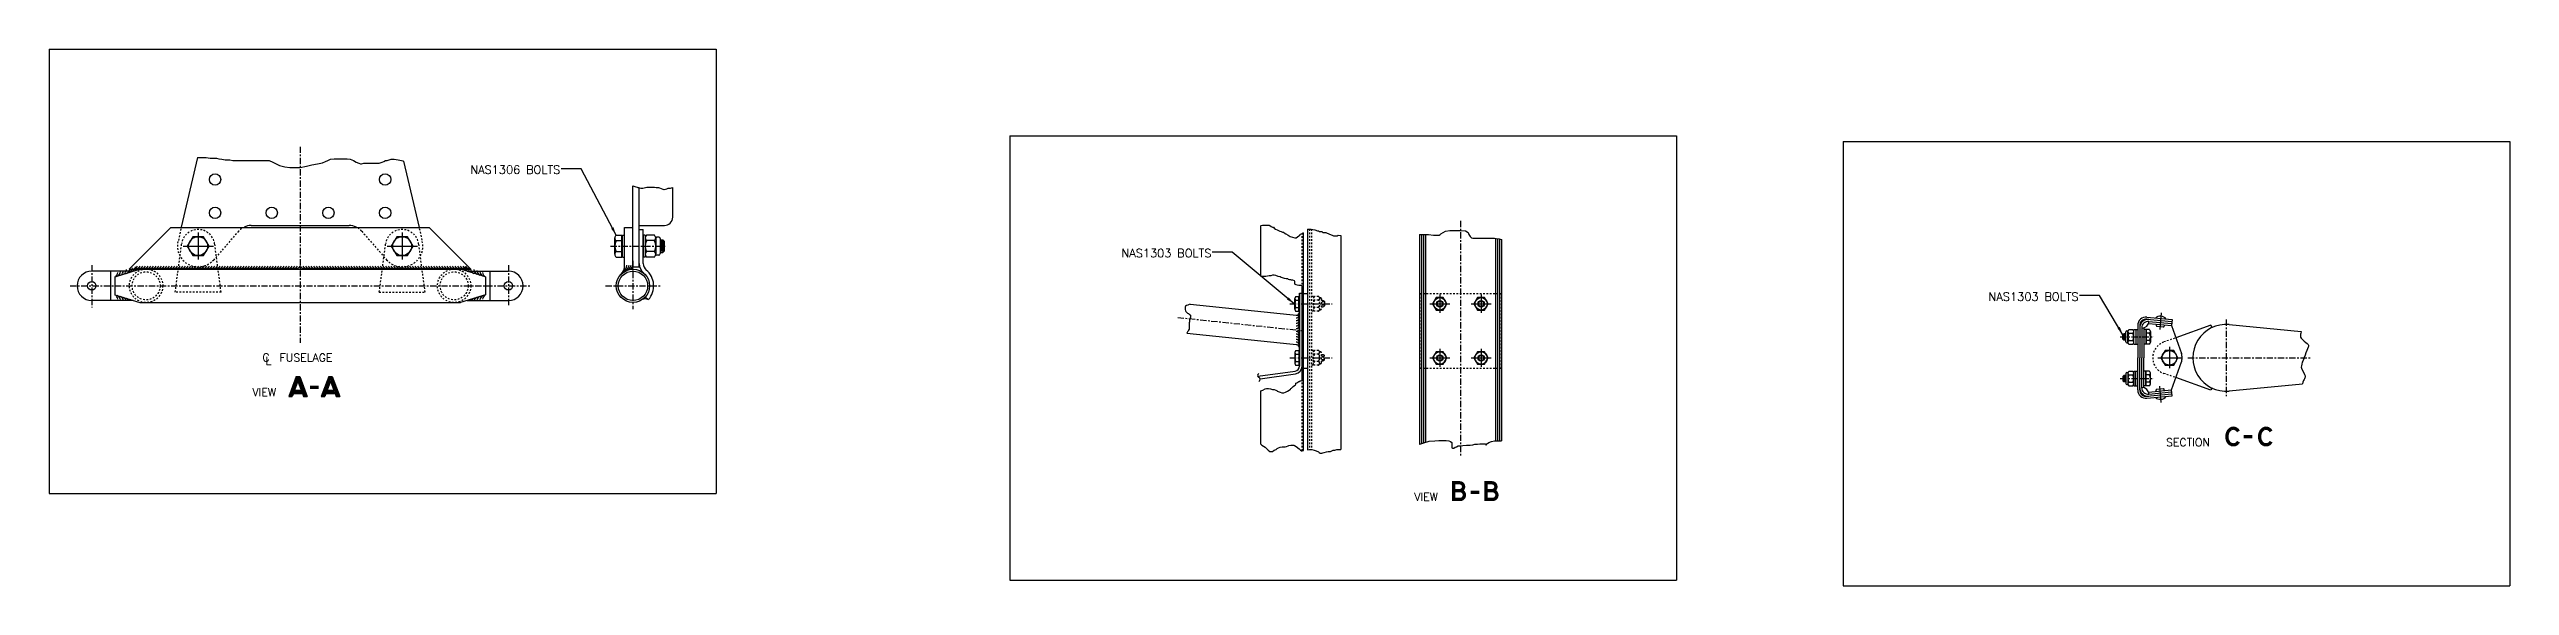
# Model space of a CAD drawing. Extents: x 0 to 261, y -2 to 48.
# Drawn here: x 113.9 to 261.5, y 2.3 to 34.5 of the extents above; entities that cross this region are included whole.
import ezdxf

# ---------------------------------------------------------------- set-up
doc = ezdxf.new("R2010")
doc.units = 0
doc.header["$LTSCALE"] = 0.3
doc.header["$MEASUREMENT"] = 0
doc.linetypes.add('CENTER', pattern=[2, 1.25, -0.25, 0.25, -0.25])
doc.linetypes.add('HIDDEN', pattern=[0.375, 0.25, -0.125])
doc.layers.get('0').update_dxf_attribs({"linetype": 'CONTINUOUS'})
for name, color, linetype in [('1', 1, 'CONTINUOUS'), ('2', 6, 'CONTINUOUS'), ('NOTES', 2, 'CONTINUOUS')]:
    doc.layers.add(name, color=color, linetype=linetype)
doc.styles.add('ROMANS', font='ROMANS.shx')
doc.dimstyles.new('FRACTION', dxfattribs={"dimtxt": 0.125, "dimasz": 0.15, "dimexe": 0.12, "dimexo": 0.12, "dimgap": 0.05, "dimtad": 0, "dimtih": 1, "dimtoh": 1, "dimdec": 4, "dimzin": 4, "dimdsep": 46, "dimlunit": 5, "dimtxsty": 'ROMANS', "dimcen": 0.09, "dimclrd": 6, "dimclre": 6, "dimclrt": 256, "dimadec": 0, "dimazin": 0, "dimtfac": 0.72, "dimtdec": 4, "dimtofl": 0, "dimtmove": 0, "dimatfit": 3, "dimfxl": 1, "dimfrac": 2, "dimtolj": 1, "dimtzin": 4, "dimarcsym": 0})

msp = doc.modelspace()

# ---------------------------------------------------------------- linework, layer by layer
at = {"color": 41}
for p, q in [((121.93, 22.72), (123.74, 22.72)), ((122.82, 23.54), (122.82, 21.91)), ((134.17, 22.72), (135.98, 22.72)), ((135.06, 23.54), (135.06, 21.91)), ((196.71, 19.26), (197.91, 19.26)), ((197.31, 19.81), (197.31, 18.72)), ((199.19, 19.26), (200.39, 19.26)), ((199.79, 19.81), (199.79, 18.72)), ((197.31, 16.56), (197.31, 15.47)), ((199.79, 16.56), (199.79, 15.47)), ((241.08, 16.67), (241.08, 15.4)), ((196.71, 16.01), (197.91, 16.01)), ((199.19, 16.01), (200.39, 16.01)), ((240.38, 16.02), (241.79, 16.02))]:
    msp.add_line(p, q, dxfattribs=at)
at = {"color": 41, "linetype": 'CENTER'}
for p, q in [((147.56, 22.72), (150.89, 22.72)), ((188.31, 19.26), (190.86, 19.26)), ((188.31, 16.02), (190.86, 16.02))]:
    msp.add_line(p, q, dxfattribs=at)
at = {"color": 40}
for p, q in [((147.82, 22.23), (147.82, 23.21)), ((147.9, 23.37), (148.24, 23.37)), ((147.9, 23.05), (148.24, 23.05)), ((147.9, 22.39), (148.24, 22.39)), ((148.24, 22.06), (148.24, 23.37)), ((148.24, 23.22), (148.29, 23.22)), ((148.24, 22.21), (148.29, 22.21)), ((148.29, 22.06), (148.29, 23.37)), ((148.29, 23.37), (148.41, 23.37)), ((148.41, 22.06), (148.41, 23.37)), ((149.53, 23.37), (149.53, 22.06)), ((149.65, 23.37), (149.53, 23.37)), ((149.65, 23.37), (149.65, 22.06)), ((150.19, 23.37), (149.73, 23.37)), ((150.19, 23.05), (149.73, 23.05)), ((150.19, 22.39), (149.73, 22.39)), ((150.27, 23.21), (150.27, 22.23)), ((150.54, 23.17), (150.54, 22.27)), ((150.54, 23.09), (150.7, 23.09)), ((150.54, 22.34), (150.7, 22.34)), ((150.62, 23.04), (150.62, 22.4)), ((150.7, 23.09), (150.7, 22.34)), ((150.7, 23.09), (150.78, 23.01)), ((150.7, 22.34), (150.78, 22.42)), ((150.78, 23.01), (150.78, 22.42)), ((147.9, 22.06), (148.24, 22.06)), ((148.29, 22.06), (148.41, 22.06)), ((149.65, 22.06), (149.53, 22.06)), ((150.19, 22.06), (149.73, 22.06)), ((188.61, 18.93), (188.61, 19.58)), ((188.66, 19.69), (188.86, 19.69)), ((188.66, 19.48), (188.86, 19.48)), ((188.86, 18.82), (188.86, 19.69)), ((188.86, 19.59), (188.89, 19.59)), ((188.89, 18.92), (188.89, 19.59)), ((188.66, 19.04), (188.86, 19.04)), ((188.66, 18.82), (188.86, 18.82)), ((188.86, 18.92), (188.89, 18.92)), ((188.61, 16.34), (188.61, 15.69)), ((188.66, 16.45), (188.86, 16.45)), ((188.86, 16.45), (188.86, 15.58)), ((188.86, 16.35), (188.89, 16.35)), ((188.89, 16.35), (188.89, 15.68)), ((188.66, 16.24), (188.86, 16.24)), ((188.66, 15.8), (188.86, 15.8)), ((188.66, 15.58), (188.86, 15.58)), ((188.86, 15.68), (188.89, 15.68))]:
    msp.add_line(p, q, dxfattribs=at)
at = {"color": 40, "linetype": 'HIDDEN'}
for p, q in [((189.74, 19.69), (189.62, 19.69)), ((189.74, 19.69), (189.74, 18.82)), ((190.04, 19.69), (189.79, 19.69)), ((190.04, 19.48), (189.79, 19.48)), ((190.09, 19.58), (190.09, 18.93)), ((190.21, 19.56), (190.21, 18.96)), ((190.21, 19.45), (190.33, 19.45)), ((190.27, 19.45), (190.27, 19.07)), ((190.33, 19.45), (190.33, 19.07)), ((190.33, 19.45), (190.39, 19.39)), ((190.39, 19.39), (190.39, 19.13)), ((189.74, 18.82), (189.62, 18.82)), ((190.04, 19.04), (189.79, 19.04)), ((190.04, 18.82), (189.79, 18.82)), ((190.21, 19.07), (190.33, 19.07)), ((190.33, 19.07), (190.39, 19.13)), ((189.74, 16.45), (189.62, 16.45)), ((189.74, 15.58), (189.74, 16.45)), ((190.04, 16.45), (189.79, 16.45)), ((190.09, 15.69), (190.09, 16.35)), ((190.21, 15.72), (190.21, 16.32)), ((189.74, 15.58), (189.62, 15.58)), ((190.04, 16.24), (189.79, 16.24)), ((190.04, 15.8), (189.79, 15.8)), ((190.04, 15.58), (189.79, 15.58)), ((190.21, 16.21), (190.33, 16.21)), ((190.21, 15.83), (190.33, 15.83)), ((190.27, 15.83), (190.27, 16.21)), ((190.33, 15.83), (190.33, 16.21)), ((190.33, 16.21), (190.39, 16.15)), ((190.33, 15.83), (190.39, 15.89)), ((190.39, 15.89), (190.39, 16.15))]:
    msp.add_line(p, q, dxfattribs=at)
at = {"color": 40, "linetype": 'Continuous'}
for p, q in [((238.35, 17.46), (238.29, 17.4)), ((238.29, 17.14), (238.29, 17.4)), ((238.35, 17.08), (238.29, 17.14)), ((238.35, 17.08), (238.35, 17.46)), ((238.47, 17.46), (238.35, 17.46)), ((238.47, 17.08), (238.35, 17.08)), ((238.41, 17.08), (238.41, 17.46)), ((238.47, 16.98), (238.47, 17.57)), ((238.59, 16.95), (238.59, 17.6)), ((238.64, 17.71), (238.89, 17.71)), ((238.64, 17.49), (238.89, 17.49)), ((238.64, 17.06), (238.89, 17.06)), ((238.64, 16.84), (238.89, 16.84)), ((238.94, 17.71), (239.18, 17.71)), ((238.94, 16.84), (238.94, 17.71)), ((238.94, 16.84), (239.18, 16.84)), ((239.66, 17.71), (239.54, 17.71)), ((239.54, 17.71), (239.54, 16.84)), ((239.66, 16.84), (239.54, 16.84)), ((239.66, 17.71), (239.66, 16.84)), ((239.69, 17.61), (239.66, 17.61)), ((239.69, 16.94), (239.66, 16.94)), ((239.89, 17.71), (239.69, 17.71)), ((239.69, 17.71), (239.69, 16.84)), ((239.89, 17.49), (239.69, 17.49)), ((239.89, 17.06), (239.69, 17.06)), ((239.89, 16.84), (239.69, 16.84)), ((239.94, 17.6), (239.94, 16.95)), ((238.35, 14.96), (238.29, 14.9)), ((238.29, 14.9), (238.29, 14.64)), ((238.35, 14.96), (238.35, 14.58)), ((238.47, 14.96), (238.35, 14.96)), ((238.41, 14.96), (238.41, 14.58)), ((238.47, 15.07), (238.47, 14.48)), ((238.59, 15.1), (238.59, 14.45)), ((238.64, 15.21), (238.89, 15.21)), ((238.64, 14.99), (238.89, 14.99)), ((238.94, 15.21), (238.94, 14.34)), ((238.94, 15.21), (239.18, 15.21)), ((239.54, 14.34), (239.54, 15.21)), ((239.66, 15.21), (239.54, 15.21)), ((239.66, 14.34), (239.66, 15.21)), ((239.69, 15.11), (239.66, 15.11)), ((239.69, 14.34), (239.69, 15.21)), ((239.89, 15.21), (239.69, 15.21)), ((239.89, 14.99), (239.69, 14.99)), ((239.94, 14.45), (239.94, 15.1)), ((238.35, 14.58), (238.29, 14.64)), ((238.47, 14.58), (238.35, 14.58)), ((238.64, 14.56), (238.89, 14.56)), ((238.64, 14.34), (238.89, 14.34)), ((238.94, 14.34), (239.18, 14.34)), ((239.66, 14.34), (239.54, 14.34)), ((239.69, 14.44), (239.66, 14.44)), ((239.89, 14.56), (239.69, 14.56)), ((239.89, 14.34), (239.69, 14.34))]:
    msp.add_line(p, q, dxfattribs=at)
at = {"color": 2}
for p, q in [((128.7, 14.9), (128.26, 13.7)), ((128.7, 14.9), (128.92, 14.9)), ((128.92, 14.9), (129.36, 13.7)), ((130.66, 14.9), (130.21, 13.7)), ((130.66, 14.9), (130.87, 14.9)), ((130.87, 14.9), (131.32, 13.7)), ((128.26, 13.7), (128.47, 13.7)), ((128.54, 13.88), (128.47, 13.7)), ((128.54, 13.88), (129.08, 13.88)), ((128.81, 14.61), (128.61, 14.08)), ((128.61, 14.08), (129.01, 14.08)), ((128.81, 14.61), (129.01, 14.08)), ((129.08, 13.88), (129.15, 13.7)), ((129.15, 13.7), (129.36, 13.7)), ((130.21, 13.7), (130.43, 13.7)), ((130.49, 13.88), (130.43, 13.7)), ((130.49, 13.88), (131.04, 13.88)), ((130.77, 14.61), (130.57, 14.08)), ((130.57, 14.08), (130.96, 14.08)), ((130.77, 14.61), (130.96, 14.08)), ((131.04, 13.88), (131.11, 13.7)), ((131.11, 13.7), (131.32, 13.7))]:
    msp.add_line(p, q, dxfattribs=at)
at = {"color": 40}
for points in [[(123.15, 22.15), (123.48, 22.72), (123.15, 23.28), (122.5, 23.28), (122.17, 22.72), (122.5, 22.15)], [(135.39, 22.15), (135.72, 22.72), (135.39, 23.28), (134.74, 23.28), (134.41, 22.72), (134.74, 22.15)], [(197.52, 18.88), (197.74, 19.26), (197.52, 19.63), (197.09, 19.63), (196.87, 19.26), (197.09, 18.88)], [(200, 18.88), (200.22, 19.26), (200, 19.63), (199.57, 19.63), (199.35, 19.26), (199.57, 18.88)], [(197.52, 15.63), (197.74, 16.01), (197.52, 16.38), (197.09, 16.38), (196.87, 16.01), (197.09, 15.63)], [(200, 15.63), (200.22, 16.01), (200, 16.38), (199.57, 16.38), (199.35, 16.01), (199.57, 15.63)], [(241.34, 15.58), (241.59, 16.02), (241.34, 16.46), (240.83, 16.46), (240.57, 16.02), (240.83, 15.58)]]:
    msp.add_lwpolyline(points, close=True, dxfattribs=at)
at = {"color": 2, "const_width": 0.2}
for points in [[(129.53, 14.25), (130.06, 14.25)], [(245.53, 11.29), (246.06, 11.29)], [(198.55, 8.05), (198.14, 8.05)], [(199.16, 7.94), (199.69, 7.94)], [(200.5, 8.05), (200.09, 8.05)]]:
    msp.add_lwpolyline(points, dxfattribs=at)
for points in [[(244.92, 11.8, 0.123194), (244.77, 11.76, 0.105528), (244.64, 11.65, 0.087456), (244.56, 11.49, 0.077907), (244.53, 11.3, 0.077907), (244.56, 11.1, 0.087456), (244.64, 10.94, 0.105528), (244.77, 10.83, 0.123194), (244.92, 10.8, 0.123194), (245.06, 10.83, 0.105528), (245.19, 10.94, 0.026273), (245.22, 10.99, 0.077907)], [(245.22, 11.61, 0.025898), (245.19, 11.65, 0.105528), (245.06, 11.76, 0.123194), (244.92, 11.8, 0.123194)], [(246.87, 11.8, 0.123194), (246.73, 11.76, 0.105528), (246.6, 11.65, 0.087456), (246.52, 11.49, 0.077907), (246.49, 11.3, 0.077907), (246.52, 11.1, 0.087456), (246.6, 10.94, 0.105528), (246.73, 10.83, 0.123194), (246.87, 10.8, 0.123194), (247.02, 10.83, 0.105528), (247.15, 10.94, 0.026273), (247.18, 10.99, 0.077907)], [(247.18, 11.61, 0.025898), (247.15, 11.65, 0.105528), (247.02, 11.76, 0.123194), (246.87, 11.8, 0.123194)], [(198.5, 8.05, 1), (198.5, 8.52), (198.14, 8.52), (198.14, 7.52), (198.52, 7.52, 1), (198.52, 8.05)], [(200.44, 8.05, 1), (200.44, 8.52), (200.09, 8.52), (200.09, 7.52), (200.47, 7.52, 1), (200.47, 8.05)]]:
    msp.add_lwpolyline(points, format="xyb", dxfattribs=at)
at = {"color": 40}
for centre, radius in [((122.82, 22.72), 0.567), ((135.06, 22.72), 0.567), ((197.31, 19.26), 0.376), ((199.79, 19.26), 0.376), ((197.31, 16.01), 0.376), ((199.79, 16.01), 0.376), ((241.08, 16.02), 0.441)]:
    msp.add_circle(centre, radius, dxfattribs=at)
for centre, radius, start, end in [((148.03, 23.21), 0.21, 128.7449, 231.2551), ((148.54, 22.72), 0.722, 153.0585, 206.9415), ((148.03, 22.23), 0.21, 128.7449, 231.2551), ((149.86, 23.21), 0.21, 128.7449, 231.2551), ((150.37, 22.72), 0.722, 153.0585, 206.9415), ((149.86, 22.23), 0.21, 128.7449, 231.2551), ((150.06, 23.21), 0.21, 308.7449, 51.2551), ((149.55, 22.72), 0.722, 333.0585, 26.9415), ((150.06, 22.23), 0.21, 308.7449, 51.2551), ((188.75, 19.58), 0.139, 128.7449, 231.2551), ((189.09, 19.26), 0.479, 153.0585, 206.9415), ((188.75, 18.93), 0.139, 128.7449, 231.2551), ((188.75, 16.34), 0.139, 128.7449, 231.2551), ((189.09, 16.02), 0.479, 153.0585, 206.9415), ((188.75, 15.69), 0.139, 128.7449, 231.2551)]:
    msp.add_arc(centre, radius, start, end, dxfattribs=at)
at = {"color": 40, "linetype": 'HIDDEN'}
for centre, radius, start, end in [((189.88, 19.59), 0.14, 128.7449, 231.2551), ((190.22, 19.26), 0.481, 153.0585, 206.9415), ((189.95, 19.59), 0.14, 308.7449, 51.2551), ((189.61, 19.26), 0.481, 333.0585, 26.9415), ((189.88, 18.93), 0.14, 128.7449, 231.2551), ((189.95, 18.93), 0.14, 308.7449, 51.2551), ((189.88, 16.35), 0.14, 128.7449, 231.2551), ((189.95, 16.35), 0.14, 308.7449, 51.2551), ((190.22, 16.02), 0.481, 153.0585, 206.9415), ((189.88, 15.69), 0.14, 128.7449, 231.2551), ((189.61, 16.02), 0.481, 333.0585, 26.9415), ((189.95, 15.69), 0.14, 308.7449, 51.2551)]:
    msp.add_arc(centre, radius, start, end, dxfattribs=at)
at = {"color": 40, "linetype": 'Continuous'}
for centre, radius, start, end in [((238.73, 17.6), 0.14, 128.7449, 231.2551), ((239.07, 17.27), 0.481, 153.0585, 206.9415), ((238.73, 16.95), 0.14, 128.7449, 231.2551), ((238.8, 17.6), 0.14, 308.7449, 51.2551), ((238.46, 17.27), 0.481, 333.0585, 26.9415), ((238.8, 16.95), 0.14, 308.7449, 51.2551), ((239.8, 17.6), 0.139, 308.7449, 51.2551), ((239.46, 17.27), 0.479, 333.0585, 26.9415), ((239.8, 16.95), 0.139, 308.7449, 51.2551), ((238.73, 15.1), 0.14, 128.7449, 231.2551), ((239.07, 14.77), 0.481, 153.0585, 206.9415), ((238.8, 15.1), 0.14, 308.7449, 51.2551), ((238.46, 14.77), 0.481, 333.0585, 26.9415), ((239.8, 15.1), 0.139, 308.7449, 51.2551), ((239.46, 14.77), 0.479, 333.0585, 26.9415), ((238.73, 14.45), 0.14, 128.7449, 231.2551), ((238.8, 14.45), 0.14, 308.7449, 51.2551), ((239.8, 14.45), 0.139, 308.7449, 51.2551)]:
    msp.add_arc(centre, radius, start, end, dxfattribs=at)
at = {"color": 2}
for points in [[(128.26, 13.7), (128.7, 14.9), (128.47, 13.7), (128.92, 14.9)], [(128.81, 14.61), (129.15, 13.7), (128.92, 14.9), (129.36, 13.7)], [(130.21, 13.7), (130.66, 14.9), (130.43, 13.7), (130.87, 14.9)], [(130.77, 14.61), (131.11, 13.7), (130.87, 14.9), (131.32, 13.7)], [(128.54, 13.88), (129.08, 13.88), (128.61, 14.08), (129.01, 14.08)], [(130.49, 13.88), (131.04, 13.88), (130.57, 14.08), (130.96, 14.08)]]:
    msp.add_solid(points, dxfattribs=at)
at = {"layer": '1', "color": 41, "linetype": 'CENTER'}
for p, q in [((128.94, 28.69), (128.94, 16.92)), ((198.55, 24.23), (198.55, 10.08)), ((116.44, 21.58), (116.44, 19.04)), ((141.44, 21.58), (141.44, 19.11)), ((148.91, 21.84), (148.91, 18.93)), ((115.14, 20.34), (142.8, 20.34)), ((147.27, 20.34), (150.61, 20.34)), ((244.48, 18.32), (244.48, 13.71)), ((238.12, 17.27), (240.15, 17.27)), ((238.12, 14.77), (240.15, 14.77)), ((242.19, 16.02), (249.61, 16.02))]:
    msp.add_line(p, q, dxfattribs=at)
at = {"layer": '1'}
for p, q in [((122.79, 28.04), (121.81, 23.85)), ((135.15, 27.82), (136.08, 23.84)), ((148.91, 21.34), (148.91, 26.35)), ((149.29, 21.48), (149.29, 26.23)), ((151.29, 24.46), (151.29, 26.24)), ((148.41, 23.84), (148.91, 23.84)), ((148.41, 21.34), (148.41, 23.84)), ((149.29, 23.72), (149.53, 23.72)), ((149.53, 21.67), (149.53, 23.72)), ((189.38, 23.74), (189.38, 10.5)), ((191.38, 23.35), (191.38, 10.52)), ((196.09, 23.41), (196.09, 10.82)), ((196.21, 23.41), (196.21, 10.86)), ((196.33, 23.41), (196.33, 10.9)), ((196.45, 23.41), (196.45, 10.94)), ((200.65, 23.18), (200.65, 11.04)), ((200.77, 23.16), (200.77, 11.04)), ((200.89, 23.14), (200.89, 11.04)), ((201.01, 23.12), (201.01, 11.04)), ((117.82, 20.87), (119.33, 21.34)), ((140.06, 20.87), (138.56, 21.34)), ((148.41, 21.34), (148.91, 21.34)), ((148.91, 21.48), (149.29, 21.48)), ((117.82, 19.8), (119.33, 19.34)), ((140.06, 19.8), (138.56, 19.34)), ((149.65, 19.67), (149.83, 19.51)), ((188.89, 19.88), (188.89, 15.52)), ((189.05, 19.88), (189.05, 15.39)), ((189.38, 19.88), (189.38, 15.39)), ((239.18, 17.96), (239.18, 16.02)), ((239.3, 17.96), (239.3, 16.02)), ((239.42, 17.82), (239.42, 16.02)), ((239.54, 17.82), (239.54, 16.02)), ((239.72, 18.34), (241.22, 18.19)), ((239.73, 18.45), (241.24, 18.31)), ((239.83, 18.08), (241.2, 17.95)), ((239.84, 18.2), (241.21, 18.07)), ((240.29, 18.04), (240.28, 17.96)), ((240.31, 17.92), (240.71, 17.88)), ((240.76, 17.99), (240.76, 17.91)), ((241.24, 18.31), (241.2, 17.95)), ((241.2, 17.95), (241.8, 16.28)), ((243.57, 17.97), (241.46, 17.22)), ((243.64, 17.84), (243.57, 17.97)), ((244.67, 18.01), (248.98, 17.6)), ((239.18, 14.09), (239.18, 16.02)), ((239.3, 14.09), (239.3, 16.02)), ((239.42, 14.22), (239.42, 16.02)), ((239.54, 14.23), (239.54, 16.02)), ((240.68, 16.02), (241.48, 16.02)), ((241.2, 14.1), (241.8, 15.77)), ((243.57, 14.07), (241.46, 14.83)), ((239.72, 13.71), (241.22, 13.86)), ((239.73, 13.59), (241.24, 13.74)), ((239.83, 13.96), (241.2, 14.1)), ((239.84, 13.84), (241.21, 13.98)), ((240.29, 14.01), (240.28, 14.09)), ((240.31, 14.13), (240.71, 14.17)), ((240.76, 14.05), (240.76, 14.13)), ((241.24, 13.74), (241.2, 14.1)), ((243.64, 14.21), (243.57, 14.07)), ((244.67, 14.03), (249.07, 14.46))]:
    msp.add_line(p, q, dxfattribs=at)
at = {"layer": '1', "color": 3, "linetype": 'Continuous'}
for p, q in [((121.19, 23.84), (118.69, 21.34)), ((121.19, 23.84), (136.69, 23.84)), ((126, 23.96), (131.88, 23.96)), ((136.69, 23.84), (139.19, 21.34)), ((149.29, 23.96), (150.79, 23.96)), ((186.57, 20.92), (186.57, 23.94)), ((189.13, 10.46), (189.13, 23.52)), ((118.93, 21.22), (116.44, 21.22)), ((117.56, 21.22), (117.56, 19.46)), ((117.82, 20.87), (117.82, 19.8)), ((118.69, 21.34), (139.19, 21.34)), ((138.96, 21.22), (141.44, 21.22)), ((140.06, 20.87), (140.06, 19.8)), ((140.06, 20.87), (140.06, 19.8)), ((140.32, 21.22), (140.32, 19.46)), ((118.93, 19.46), (116.44, 19.46)), ((119.32, 19.34), (138.57, 19.34)), ((138.96, 19.46), (141.44, 19.46)), ((188.89, 15.5), (188.89, 19.9)), ((189.05, 14.65), (189.05, 20.35)), ((189.05, 15.35), (189.05, 20.11)), ((186.4, 14.91), (188.63, 15.22)), ((186.53, 14.76), (188.65, 15.06)), ((186.57, 10.83), (186.57, 14.04))]:
    msp.add_line(p, q, dxfattribs=at)
at = {"layer": '1', "linetype": 'HIDDEN'}
for p, q in [((121.79, 23.75), (121.62, 23)), ((136.09, 23.77), (136.27, 23)), ((189.5, 23.74), (189.5, 10.52)), ((189.62, 23.74), (189.62, 10.52)), ((125.25, 23.62), (123.76, 21.9)), ((132.64, 23.62), (134.13, 21.9)), ((196.11, 19.88), (200.99, 19.88)), ((196.11, 19.88), (196.11, 15.39)), ((200.99, 19.88), (200.99, 15.39)), ((241.4, 17.2), (240.75, 16.97)), ((196.11, 15.39), (200.99, 15.39)), ((241.4, 14.85), (240.75, 15.08))]:
    msp.add_line(p, q, dxfattribs=at)
at = {"layer": '1', "color": 3, "linetype": 'HIDDEN'}
for p, q in [((121.45, 19.96), (121.83, 22.85)), ((124.2, 19.96), (123.82, 22.85)), ((133.69, 19.96), (134.07, 22.85)), ((136.44, 19.96), (136.06, 22.85)), ((189.05, 20.42), (189.05, 23.48)), ((124.2, 19.96), (121.45, 19.96)), ((133.69, 19.96), (136.44, 19.96)), ((189.05, 10.44), (189.05, 14.56))]:
    msp.add_line(p, q, dxfattribs=at)
at = {"layer": '1', "color": 40}
for p, q in [((150.45, 23.26), (150.33, 23.26)), ((150.45, 22.18), (150.33, 22.18))]:
    msp.add_line(p, q, dxfattribs=at)
at = {"layer": '1', "color": 3}
for p, q in [((182.34, 19.24), (188.89, 18.55)), ((188.89, 19.9), (188.89, 15.52)), ((189.05, 19.9), (189.05, 15.39)), ((182.14, 17.5), (188.89, 16.79))]:
    msp.add_line(p, q, dxfattribs=at)
at = {"layer": '1', "color": 3, "linetype": 'CENTER'}
msp.add_line((188.89, 19.9), (189.05, 19.9), dxfattribs=at)
at = {"layer": '1', "linetype": 'Continuous'}
for p, q in [((189.13, 19.88), (189.38, 19.88)), ((189.13, 15.39), (189.38, 15.39))]:
    msp.add_line(p, q, dxfattribs=at)
at = {"layer": '1', "color": 40, "linetype": 'HIDDEN'}
for p, q in [((190.15, 19.62), (190.13, 19.62)), ((190.15, 18.9), (190.13, 18.9)), ((190.15, 16.38), (190.13, 16.38)), ((190.15, 15.66), (190.13, 15.66))]:
    msp.add_line(p, q, dxfattribs=at)
at = {"layer": '1', "color": 40, "linetype": 'CENTER'}
msp.add_line((181.59, 18.44), (189.05, 17.66), dxfattribs=at)
at = {"layer": '1', "color": 41}
for p, q in [((240.59, 18.72), (240.5, 17.72)), ((240.59, 13.33), (240.5, 14.32))]:
    msp.add_line(p, q, dxfattribs=at)
at = {"layer": '1', "color": 40, "linetype": 'Continuous'}
for p, q in [((238.53, 17.63), (238.55, 17.63)), ((238.53, 16.92), (238.55, 16.92)), ((239.06, 17.71), (239.06, 16.84)), ((239.18, 17.71), (239.18, 16.84)), ((238.53, 15.13), (238.55, 15.13)), ((239.06, 14.34), (239.06, 15.21)), ((239.18, 14.34), (239.18, 15.21)), ((238.53, 14.42), (238.55, 14.42))]:
    msp.add_line(p, q, dxfattribs=at)
at = {"layer": '1'}
for points in [[(122.79, 28.04), (123.31, 28.04), (123.55, 28.01), (123.93, 28.01), (124.07, 27.97), (124.24, 27.94), (124.44, 27.9), (124.72, 27.9), (124.9, 27.87), (127.09, 27.87), (127.3, 27.77), (127.51, 27.66), (127.71, 27.56), (128.02, 27.49), (128.33, 27.45), (128.95, 27.45), (129.33, 27.52), (129.64, 27.6), (129.98, 27.66), (130.29, 27.73), (130.46, 27.8), (130.6, 27.87), (130.77, 27.94), (130.98, 27.97), (131.77, 27.97), (131.94, 27.94), (132.14, 27.87), (132.31, 27.77), (132.46, 27.7), (132.56, 27.66), (132.63, 27.66), (132.76, 27.7), (133.69, 27.7), (133.86, 27.77), (133.96, 27.8), (134.07, 27.87), (134.17, 27.87), (134.28, 27.9), (134.41, 27.94), (134.59, 27.94), (134.83, 27.9), (135.03, 27.87), (135.1, 27.84), (135.15, 27.82)], [(148.91, 26.35), (148.91, 26.35), (148.97, 26.32), (149.08, 26.29), (149.17, 26.26), (149.21, 26.24), (149.24, 26.24), (149.3, 26.22), (149.38, 26.21), (149.51, 26.21), (149.58, 26.22), (149.74, 26.27), (150.05, 26.27), (150.12, 26.26), (150.19, 26.26), (150.3, 26.24), (150.44, 26.24), (150.5, 26.22), (150.6, 26.18), (150.7, 26.15), (150.75, 26.13), (150.78, 26.13), (150.85, 26.15), (150.93, 26.16), (151.02, 26.21), (151.15, 26.21), (151.22, 26.22), (151.29, 26.24)], [(186.57, 23.94), (186.6, 23.95), (186.68, 23.97), (187.07, 23.97), (187.12, 23.95), (187.2, 23.9), (187.28, 23.85), (187.33, 23.85), (187.38, 23.79), (187.46, 23.74), (187.56, 23.69), (187.72, 23.61), (187.79, 23.59), (187.87, 23.56), (187.95, 23.56), (187.98, 23.51), (188.08, 23.46), (188.21, 23.38), (188.34, 23.3), (188.47, 23.25), (188.62, 23.22), (188.7, 23.22), (188.78, 23.28), (188.86, 23.33), (188.91, 23.38), (188.94, 23.43), (189.01, 23.46), (189.12, 23.51), (189.13, 23.52)], [(189.38, 23.74), (189.59, 23.74), (189.82, 23.69), (189.98, 23.64), (190.03, 23.64), (190.08, 23.59), (190.23, 23.59), (190.29, 23.54), (190.47, 23.54), (190.7, 23.43), (190.86, 23.38), (190.93, 23.33), (191.17, 23.33), (191.22, 23.38), (191.38, 23.35)], [(196.09, 23.41), (196.63, 23.41), (196.94, 23.38), (197.28, 23.38), (197.33, 23.41), (197.38, 23.46), (197.51, 23.54), (197.66, 23.61), (197.92, 23.66), (198.54, 23.66), (198.85, 23.64), (199.01, 23.54), (199.06, 23.41), (199.14, 23.3), (199.22, 23.22), (199.3, 23.2), (200.59, 23.2), (200.69, 23.17), (200.88, 23.15), (201.01, 23.12)], [(186.57, 20.92), (186.87, 20.92), (186.98, 20.93), (187.07, 20.95), (187.19, 20.96), (187.3, 20.99), (187.38, 20.99), (187.46, 20.97), (187.6, 20.92), (187.74, 20.89), (187.8, 20.86), (187.86, 20.84), (187.97, 20.8), (188.09, 20.78), (188.13, 20.78), (188.17, 20.77), (188.22, 20.74), (188.29, 20.71), (188.35, 20.71), (188.4, 20.7), (188.48, 20.69), (188.58, 20.66), (188.6, 20.62), (188.6, 20.5), (188.62, 20.44), (188.68, 20.42), (188.75, 20.4), (188.85, 20.38), (188.96, 20.38), (189.01, 20.36), (189.12, 20.32), (189.13, 20.32)], [(182.34, 19.24), (182.34, 19.23), (182.27, 19.21), (182.19, 19.17), (182.11, 19.16), (182.06, 19.11), (182.04, 19.05), (182.04, 18.91), (182.06, 18.83), (182.07, 18.8), (182.11, 18.75), (182.17, 18.7), (182.23, 18.67), (182.28, 18.63), (182.33, 18.6), (182.35, 18.57), (182.35, 18.45), (182.34, 18.4), (182.33, 18.34), (182.3, 18.29), (182.29, 18.24), (182.29, 18.17), (182.28, 18.12), (182.28, 17.86), (182.27, 17.78), (182.27, 17.73), (182.24, 17.67), (182.22, 17.62), (182.17, 17.57), (182.16, 17.53), (182.14, 17.5)], [(248.98, 17.6), (248.98, 17.57), (248.96, 17.5), (248.95, 17.43), (248.95, 17.25), (248.99, 17.19), (249.06, 17.11), (249.16, 17.02), (249.27, 16.94), (249.34, 16.87), (249.4, 16.81), (249.43, 16.77), (249.43, 16.7), (249.4, 16.66), (249.37, 16.56), (249.33, 16.46), (249.27, 16.32), (249.22, 16.18), (249.16, 16.03), (249.13, 15.92), (249.09, 15.82), (249.05, 15.75), (249.02, 15.64), (249.01, 15.54), (248.99, 15.46), (249.02, 15.33), (249.12, 15.16), (249.19, 15.02), (249.22, 14.93), (249.22, 14.86), (249.2, 14.81), (249.19, 14.76), (249.16, 14.72), (249.12, 14.65), (249.08, 14.55), (249.07, 14.46)], [(186.57, 14.04), (186.69, 14.08), (186.84, 14.15), (186.91, 14.17), (186.95, 14.18), (187.03, 14.18), (187.15, 14.15), (187.27, 14.11), (187.38, 14.11), (187.48, 14.08), (187.53, 14.06), (187.56, 14.02), (187.61, 13.99), (187.74, 13.95), (187.84, 13.91), (187.95, 13.92), (188.06, 13.96), (188.17, 14.02), (188.28, 14.07), (188.35, 14.13), (188.37, 14.17), (188.41, 14.19), (188.46, 14.23), (188.52, 14.29), (188.6, 14.36), (188.66, 14.4), (188.67, 14.44), (188.68, 14.49), (188.73, 14.52), (188.79, 14.55), (188.85, 14.59), (188.89, 14.6), (188.93, 14.63), (189, 14.64), (189.13, 14.65)], [(186.57, 10.83), (186.63, 10.78), (186.84, 10.65), (186.97, 10.52), (187.02, 10.47), (187.12, 10.39), (187.28, 10.39), (187.38, 10.47), (187.49, 10.52), (187.56, 10.57), (187.64, 10.62), (187.74, 10.65), (187.85, 10.68), (188.03, 10.68), (188.11, 10.7), (188.21, 10.73), (188.26, 10.75), (188.37, 10.78), (188.55, 10.78), (188.6, 10.75), (188.7, 10.7), (188.88, 10.55), (188.96, 10.47), (189.01, 10.44), (189.06, 10.44), (189.13, 10.46)], [(189.38, 10.5), (189.51, 10.52), (189.64, 10.52), (189.77, 10.47), (189.9, 10.44), (190.03, 10.37), (190.08, 10.34), (190.13, 10.29), (190.23, 10.29), (190.29, 10.31), (190.37, 10.34), (190.52, 10.37), (190.62, 10.39), (190.75, 10.39), (190.8, 10.42), (190.91, 10.47), (191.01, 10.47), (191.14, 10.52), (191.38, 10.52)], [(196.09, 10.82), (196.11, 10.83), (196.35, 10.91), (196.68, 11.01), (197.02, 11.04), (197.25, 11.06), (197.69, 11.06), (197.85, 11.04), (197.95, 10.99), (198.03, 10.93), (198.03, 10.62), (198.08, 10.6), (198.16, 10.6), (198.23, 10.65), (198.31, 10.68), (198.42, 10.73), (198.57, 10.73), (198.7, 10.75), (198.91, 10.78), (199.14, 10.78), (199.3, 10.8), (199.42, 10.83), (199.58, 10.83), (199.71, 10.86), (200.05, 10.86), (200.07, 10.8), (200.12, 10.8), (200.12, 10.86), (200.18, 10.88), (200.25, 10.93), (200.41, 10.99), (200.59, 11.04), (201.01, 11.04)]]:
    msp.add_lwpolyline(points, dxfattribs=at)
for centre, radius in [((123.84, 26.72), 0.34), ((134.04, 26.72), 0.34), ((123.84, 24.72), 0.34), ((127.24, 24.72), 0.34), ((130.64, 24.72), 0.34), ((134.04, 24.72), 0.34), ((116.44, 20.34), 0.25), ((141.44, 20.34), 0.25)]:
    msp.add_circle(centre, radius, dxfattribs=at)
at = {"layer": '1', "linetype": 'HIDDEN'}
for centre, radius in [((119.7, 20.34), 1), ((119.7, 20.34), 0.84), ((138.18, 20.34), 1), ((138.18, 20.34), 0.84)]:
    msp.add_circle(centre, radius, dxfattribs=at)
at = {"layer": '1', "linetype": 'Continuous'}
for radius in [1, 1, 0.88]:
    msp.add_circle((148.91, 20.34), radius, dxfattribs=at)
at = {"layer": '1', "color": 40}
for centre, radius in [((197.31, 19.26), 0.19), ((197.31, 19.26), 0.16), ((199.79, 19.26), 0.19), ((199.79, 19.26), 0.16), ((197.31, 16.01), 0.19), ((197.31, 16.01), 0.16), ((199.79, 16.01), 0.19), ((199.79, 16.01), 0.16)]:
    msp.add_circle(centre, radius, dxfattribs=at)
at = {"layer": '1', "color": 3, "linetype": 'HIDDEN'}
for centre in [(122.82, 22.72), (135.06, 22.72)]:
    msp.add_arc(centre, 1, 7.5392, 172.4608, dxfattribs=at)
at = {"layer": '1', "linetype": 'HIDDEN'}
for centre, radius, start, end in [((126, 22.96), 1, 125.4637, 138.9363), ((131.88, 22.96), 1, 41.0637, 55.8199), ((122.82, 22.72), 1.24, 166.9296, 318.9363), ((135.06, 22.72), 1.24, 221.0637, 13.0704), ((241.08, 16.02), 1, 109.604, 250.396)]:
    msp.add_arc(centre, radius, start, end, dxfattribs=at)
at = {"layer": '1'}
for centre, radius, start, end in [((126, 22.96), 1, 90, 114.96), ((131.88, 22.96), 1, 64.1659, 90), ((150.79, 24.46), 0.5, 270, 0), ((116.44, 20.34), 0.88, 90, 270), ((117.67, 21.18), 0.347, 296.4812, 353.4261), ((117.82, 21.23), 0.347, 296.4812, 353.4261), ((118.01, 21.29), 0.347, 296.4812, 353.4261), ((118.19, 21.35), 0.347, 296.4812, 353.4261), ((118.38, 21.4), 0.347, 296.4812, 353.4261), ((118.55, 21.46), 0.347, 296.4812, 353.4261), ((118.85, 21.74), 0.398, 272.0901, 326.1103), ((118.72, 21.51), 0.347, 296.4812, 353.4261), ((119.01, 21.74), 0.398, 272.0901, 326.1103), ((119.17, 21.74), 0.398, 272.0901, 326.1103), ((119.33, 21.74), 0.398, 272.0901, 326.1103), ((119.49, 21.74), 0.398, 272.0901, 326.1103), ((119.65, 21.74), 0.398, 272.0901, 326.1103), ((119.81, 21.74), 0.398, 272.0901, 326.1103), ((119.97, 21.74), 0.398, 272.0901, 326.1103), ((120.13, 21.74), 0.398, 272.0901, 326.1103), ((120.29, 21.74), 0.398, 272.0901, 326.1103), ((120.45, 21.74), 0.398, 272.0901, 326.1103), ((120.61, 21.74), 0.398, 272.0901, 326.1103), ((120.77, 21.74), 0.398, 272.0901, 326.1103), ((120.93, 21.74), 0.398, 272.0901, 326.1103), ((121.09, 21.74), 0.398, 272.0901, 326.1103), ((121.25, 21.74), 0.398, 272.0901, 326.1103), ((121.41, 21.74), 0.398, 272.0901, 326.1103), ((121.57, 21.74), 0.398, 272.0901, 326.1103), ((121.73, 21.74), 0.398, 272.0901, 326.1103), ((121.89, 21.74), 0.398, 272.0901, 326.1103), ((122.05, 21.74), 0.398, 272.0901, 326.1103), ((122.21, 21.74), 0.398, 272.0901, 326.1103), ((122.37, 21.74), 0.398, 272.0901, 326.1103), ((122.53, 21.74), 0.398, 272.0901, 326.1103), ((122.69, 21.74), 0.398, 272.0901, 326.1103), ((122.85, 21.74), 0.398, 272.0901, 326.1103), ((123.01, 21.74), 0.398, 272.0901, 326.1103), ((123.17, 21.74), 0.398, 272.0901, 326.1103), ((123.33, 21.74), 0.398, 272.0901, 326.1103), ((123.49, 21.74), 0.398, 272.0901, 326.1103), ((123.65, 21.74), 0.398, 272.0901, 326.1103), ((123.81, 21.74), 0.398, 272.0901, 326.1103), ((123.97, 21.74), 0.398, 272.0901, 326.1103), ((124.13, 21.74), 0.398, 272.0901, 326.1103), ((124.29, 21.74), 0.398, 272.0901, 326.1103), ((124.45, 21.74), 0.398, 272.0901, 326.1103), ((124.61, 21.74), 0.398, 272.0901, 326.1103), ((124.77, 21.74), 0.398, 272.0901, 326.1103), ((124.93, 21.74), 0.398, 272.0901, 326.1103), ((125.09, 21.74), 0.398, 272.0901, 326.1103), ((125.25, 21.74), 0.398, 272.0901, 326.1103), ((125.41, 21.74), 0.398, 272.0901, 326.1103), ((125.57, 21.74), 0.398, 272.0901, 326.1103), ((125.73, 21.74), 0.398, 272.0901, 326.1103), ((125.89, 21.74), 0.398, 272.0901, 326.1103), ((126.05, 21.74), 0.398, 272.0901, 326.1103), ((126.21, 21.74), 0.398, 272.0901, 326.1103), ((126.37, 21.74), 0.398, 272.0901, 326.1103), ((126.53, 21.74), 0.398, 272.0901, 326.1103), ((126.69, 21.74), 0.398, 272.0901, 326.1103), ((126.85, 21.74), 0.398, 272.0901, 326.1103), ((127.01, 21.74), 0.398, 272.0901, 326.1103), ((127.17, 21.74), 0.398, 272.0901, 326.1103), ((127.33, 21.74), 0.398, 272.0901, 326.1103), ((127.49, 21.74), 0.398, 272.0901, 326.1103), ((127.65, 21.74), 0.398, 272.0901, 326.1103), ((127.81, 21.74), 0.398, 272.0901, 326.1103), ((127.97, 21.74), 0.398, 272.0901, 326.1103), ((128.13, 21.74), 0.398, 272.0901, 326.1103), ((128.29, 21.74), 0.398, 272.0901, 326.1103), ((128.45, 21.74), 0.398, 272.0901, 326.1103), ((128.61, 21.74), 0.398, 272.0901, 326.1103), ((129.28, 21.74), 0.398, 213.8897, 267.9099), ((129.44, 21.74), 0.398, 213.8897, 267.9099), ((129.6, 21.74), 0.398, 213.8897, 267.9099), ((129.76, 21.74), 0.398, 213.8897, 267.9099), ((129.92, 21.74), 0.398, 213.8897, 267.9099), ((130.08, 21.74), 0.398, 213.8897, 267.9099), ((130.24, 21.74), 0.398, 213.8897, 267.9099), ((130.4, 21.74), 0.398, 213.8897, 267.9099), ((130.56, 21.74), 0.398, 213.8897, 267.9099), ((130.72, 21.74), 0.398, 213.8897, 267.9099), ((130.88, 21.74), 0.398, 213.8897, 267.9099), ((131.04, 21.74), 0.398, 213.8897, 267.9099), ((131.2, 21.74), 0.398, 213.8897, 267.9099), ((131.36, 21.74), 0.398, 213.8897, 267.9099), ((131.52, 21.74), 0.398, 213.8897, 267.9099), ((131.68, 21.74), 0.398, 213.8897, 267.9099), ((131.84, 21.74), 0.398, 213.8897, 267.9099), ((132, 21.74), 0.398, 213.8897, 267.9099), ((132.16, 21.74), 0.398, 213.8897, 267.9099), ((132.32, 21.74), 0.398, 213.8897, 267.9099), ((132.48, 21.74), 0.398, 213.8897, 267.9099), ((132.64, 21.74), 0.398, 213.8897, 267.9099), ((132.8, 21.74), 0.398, 213.8897, 267.9099), ((132.96, 21.74), 0.398, 213.8897, 267.9099), ((133.12, 21.74), 0.398, 213.8897, 267.9099), ((133.28, 21.74), 0.398, 213.8897, 267.9099), ((133.44, 21.74), 0.398, 213.8897, 267.9099), ((133.6, 21.74), 0.398, 213.8897, 267.9099), ((133.76, 21.74), 0.398, 213.8897, 267.9099), ((133.92, 21.74), 0.398, 213.8897, 267.9099), ((134.08, 21.74), 0.398, 213.8897, 267.9099), ((134.24, 21.74), 0.398, 213.8897, 267.9099), ((134.4, 21.74), 0.398, 213.8897, 267.9099), ((134.56, 21.74), 0.398, 213.8897, 267.9099), ((134.72, 21.74), 0.398, 213.8897, 267.9099), ((134.88, 21.74), 0.398, 213.8897, 267.9099), ((135.04, 21.74), 0.398, 213.8897, 267.9099), ((135.2, 21.74), 0.398, 213.8897, 267.9099), ((135.36, 21.74), 0.398, 213.8897, 267.9099), ((135.52, 21.74), 0.398, 213.8897, 267.9099), ((135.68, 21.74), 0.398, 213.8897, 267.9099), ((135.84, 21.74), 0.398, 213.8897, 267.9099), ((136, 21.74), 0.398, 213.8897, 267.9099), ((136.16, 21.74), 0.398, 213.8897, 267.9099), ((136.32, 21.74), 0.398, 213.8897, 267.9099), ((136.48, 21.74), 0.398, 213.8897, 267.9099), ((136.64, 21.74), 0.398, 213.8897, 267.9099), ((136.8, 21.74), 0.398, 213.8897, 267.9099), ((136.96, 21.74), 0.398, 213.8897, 267.9099), ((137.12, 21.74), 0.398, 213.8897, 267.9099), ((137.28, 21.74), 0.398, 213.8897, 267.9099), ((137.44, 21.74), 0.398, 213.8897, 267.9099), ((137.6, 21.74), 0.398, 213.8897, 267.9099), ((137.76, 21.74), 0.398, 213.8897, 267.9099), ((137.92, 21.74), 0.398, 213.8897, 267.9099), ((138.08, 21.74), 0.398, 213.8897, 267.9099), ((138.24, 21.74), 0.398, 213.8897, 267.9099), ((138.4, 21.74), 0.398, 213.8897, 267.9099), ((138.56, 21.74), 0.398, 213.8897, 267.9099), ((138.72, 21.74), 0.398, 213.8897, 267.9099), ((138.88, 21.74), 0.398, 213.8897, 267.9099), ((139.04, 21.74), 0.398, 213.8897, 267.9099), ((139.17, 21.51), 0.347, 186.5739, 243.5188), ((139.2, 21.74), 0.398, 213.8897, 267.9099), ((139.34, 21.46), 0.347, 186.5739, 243.5188), ((139.51, 21.4), 0.347, 186.5739, 243.5188), ((139.7, 21.35), 0.347, 186.5739, 243.5188), ((139.88, 21.29), 0.347, 186.5739, 243.5188), ((140.07, 21.23), 0.347, 186.5739, 243.5188), ((140.22, 21.18), 0.347, 186.5739, 243.5188), ((141.44, 20.34), 0.88, 270, 90), ((147.81, 21.49), 0.595, 311.4128, 357.285), ((147.95, 21.61), 0.595, 311.4128, 357.285), ((148.09, 21.69), 0.595, 311.4128, 348.8829), ((148.22, 21.74), 0.595, 311.4128, 343.8036), ((148.35, 21.77), 0.595, 311.4128, 341.6934), ((150.03, 21.67), 0.74, 180, 229.9334), ((150.03, 21.67), 0.5, 180, 229.9334), ((117.67, 19.49), 0.347, 6.5739, 63.5188), ((117.82, 19.45), 0.347, 6.5739, 63.5188), ((118.01, 19.39), 0.347, 11.9377, 63.5188), ((118.19, 19.33), 0.347, 21.6184, 63.5188), ((118.38, 19.27), 0.347, 32.2262, 63.5188), ((118.59, 19.2), 0.347, 47.2363, 69.888), ((118.79, 19.14), 0.347, 66.833, 75.4858), ((139.1, 19.14), 0.347, 104.5142, 113.167), ((139.3, 19.2), 0.347, 110.112, 132.7637), ((139.51, 19.27), 0.347, 116.4812, 147.7738), ((139.7, 19.33), 0.347, 116.4812, 158.3816), ((139.88, 19.39), 0.347, 116.4812, 168.0623), ((140.07, 19.45), 0.347, 116.4812, 173.4261), ((140.22, 19.49), 0.347, 116.4812, 173.4261), ((149.65, 19.2), 0.359, 59.5232, 119.0245), ((188.7, 18.76), 0.19, 265.6444, 347.8475), ((188.7, 18.6), 0.19, 265.6444, 347.8475), ((188.7, 18.44), 0.19, 265.6444, 347.8475), ((188.7, 18.28), 0.19, 265.6444, 347.8475), ((188.7, 18.12), 0.19, 265.6444, 347.8475), ((188.7, 17.96), 0.19, 265.6444, 347.8475), ((239.68, 17.96), 0.5, 84.5, 180), ((239.68, 17.96), 0.38, 84.5, 180), ((239.8, 17.82), 0.5, 84.5, 180), ((239.42, 18.24), 0.44, 270, 354.5), ((239.8, 17.82), 0.38, 84.5, 180), ((240.53, 18.09), 0.432, 36.6539, 132.3461), ((240.32, 17.96), 0.04, 174.5, 264.5), ((240.72, 17.92), 0.04, 264.5, 354.5), ((244.48, 16.02), 2, 84.5, 275.5), ((188.7, 17.42), 0.19, 12.1525, 94.3556), ((188.7, 17.26), 0.19, 12.1525, 94.3556), ((188.7, 17.1), 0.19, 12.1525, 94.3556), ((188.7, 16.94), 0.19, 12.1525, 94.3556), ((188.7, 16.78), 0.19, 12.1525, 94.3556), ((188.7, 16.62), 0.19, 12.1525, 94.3556), ((241.08, 16.02), 0.76, 0, 19.5998), ((186.51, 14.96), 0.128, 116.6507, 243.3493), ((186.4, 14.73), 0.136, 296.6507, 63.3493), ((241.08, 16.02), 0.76, 340.4002, 0), ((239.68, 14.09), 0.5, 180, 275.5), ((239.8, 14.22), 0.5, 180, 275.5), ((239.68, 14.09), 0.38, 180, 275.5), ((239.42, 13.8), 0.44, 5.5, 90), ((239.8, 14.22), 0.38, 180, 275.5), ((240.53, 13.96), 0.432, 227.6539, 323.3461), ((240.32, 14.09), 0.04, 95.5, 185.5), ((240.72, 14.13), 0.04, 5.5, 95.5)]:
    msp.add_arc(centre, radius, start, end, dxfattribs=at)
at = {"layer": '1', "color": 40}
for centre, start, end in [((150.33, 23.35), 207.3047, 270.095), ((150.33, 22.09), 89.905, 152.6953), ((150.45, 23.17), 0, 90), ((150.45, 22.27), 270, 0)]:
    msp.add_arc(centre, 0.0901, start, end, dxfattribs=at)
at = {"layer": '1', "linetype": 'Continuous'}
msp.add_arc((148.91, 20.34), 1.24, 317.9915, 49.9334, dxfattribs=at)
at = {"layer": '1', "color": 40, "linetype": 'HIDDEN'}
for centre, start, end in [((190.13, 19.68), 207.3047, 270.095), ((190.15, 19.56), 0, 90), ((190.13, 18.84), 89.905, 152.6953), ((190.15, 18.96), 270, 0), ((190.13, 16.44), 207.3047, 270.095), ((190.15, 16.32), 0, 90), ((190.13, 15.6), 89.905, 152.6953), ((190.15, 15.72), 270, 0)]:
    msp.add_arc(centre, 0.06, start, end, dxfattribs=at)
at = {"layer": '1', "color": 40, "linetype": 'Continuous'}
for centre, start, end in [((238.53, 17.57), 90, 180), ((238.53, 16.98), 180, 270), ((238.55, 17.69), 269.905, 332.6953), ((238.55, 16.86), 27.3047, 90.095), ((238.53, 15.07), 90, 180), ((238.55, 15.19), 269.905, 332.6953), ((238.53, 14.48), 180, 270), ((238.55, 14.36), 27.3047, 90.095)]:
    msp.add_arc(centre, 0.06, start, end, dxfattribs=at)
at = {"layer": '1', "color": 3, "linetype": 'Continuous'}
for radius, end in [(0.3, 0), (0.46, 360)]:
    msp.add_arc((188.59, 15.52), radius, 278, end, dxfattribs=at)
at = {"layer": 'NOTES'}
for p, q in [((113.89, 34.54), (153.89, 34.54)), ((113.89, 34.54), (113.89, 7.87)), ((153.89, 34.54), (153.89, 7.87)), ((171.51, 29.34), (211.51, 29.34)), ((171.51, 29.34), (171.51, 2.67)), ((211.51, 29.34), (211.51, 2.67)), ((221.5, 29.01), (261.5, 29.01)), ((221.5, 29.01), (221.5, 2.34)), ((261.5, 29.01), (261.5, 2.34)), ((113.89, 7.87), (153.89, 7.87)), ((171.51, 2.67), (211.51, 2.67)), ((221.5, 2.34), (261.5, 2.34))]:
    msp.add_line(p, q, dxfattribs=at)

# ---------------------------------------------------------------- texts
at = {"layer": '2', "color": 2, "style": 'ROMANS'}
for s, p in [('C', (126.68, 15.8)), ('FUSELAGE', (127.71, 15.79)), ('L', (126.87, 15.59)), ('VIEW', (126.08, 13.71)), ('SECTION', (240.88, 10.71)), ('VIEW', (195.78, 7.43))]:
    msp.add_text(s, height=0.48, dxfattribs=at).set_placement(p)
at = {"layer": 'NOTES', "char_height": 0.5, "attachment_point": 6, "style": 'ROMANS'}
for s, insert in [('NAS1306 BOLTS', (144.55, 27.31)), ('NAS1303 BOLTS', (183.61, 22.3)), ('NAS1303 BOLTS', (235.63, 19.69))]:
    msp.add_mtext(s, dxfattribs=dict(at, insert=insert))

# ---------------------------------------------------------------- leaders
at = {"layer": 'NOTES', "annotation_type": 0, "has_hookline": 1, "hookline_direction": 1, "text_width": 5.95}
for points in [[(147.9, 23.37), (145.8, 27.37), (144.6, 27.37)], [(188.58, 19.26), (184.86, 22.36), (183.66, 22.36)], [(238.29, 17.4), (236.88, 19.75), (235.68, 19.75)]]:
    msp.add_leader(points, dimstyle='FRACTION', override={"dimasz": 0.5, "dimgap": 0.05, "dimtad": 0}, dxfattribs=at)

doc.saveas('drawing.dxf')
